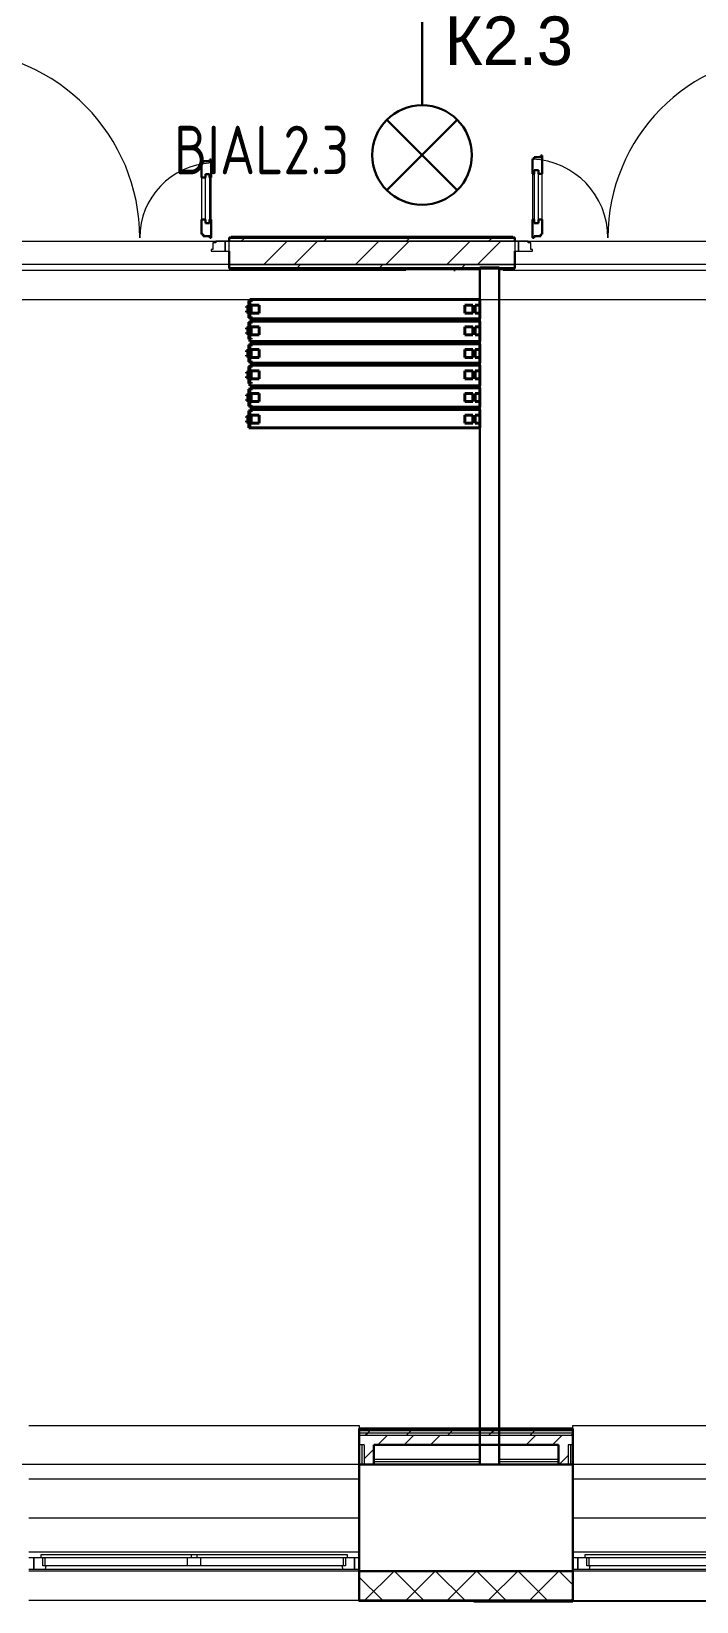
# Model space of a CAD drawing. Header units: millimetres. Extents: x -421858 to 614926, y -468665 to 141641.
# Drawn here: x 121114 to 124537, y -19344 to -11256 of the extents above; entities that cross this region are included whole.
import ezdxf
from ezdxf.enums import TextEntityAlignment as Align

# ---------------------------------------------------------------- set-up
doc = ezdxf.new("R2010")
doc.units = ezdxf.units.MM
doc.set_wipeout_variables(frame=1)
doc.linetypes.add('ADSK_Линия сетки', pattern=[25, 20, -2.5, 0, -2.5])
doc.linetypes.add('ADSK_Сверху', pattern=[450, 300, -150])
for name, color, linetype, lineweight in [('_ Окна', 7, 'Continuous', 9), ('RC-Оповещение_световое', 7, 'Continuous', 30), ('Двери', 252, 'Continuous', 9), ('Линии', 252, 'Continuous', 9), ('лс', 5, 'Continuous', 30), ('Обобщенные модели', 252, 'Continuous', 18), ('Ограждение', 252, 'Continuous', 9), ('Окна', 252, 'Continuous', 9), ('Оси', 252, 'Continuous', 9), ('Перекрытие', 252, 'Continuous', 18), ('Стены внутренние', 7, 'Continuous', 18), ('Стены наружные', 7, 'Continuous', 18), ('Стены штриховка', 252, 'Continuous', 9)]:
    doc.layers.add(name, color=color, linetype=linetype, lineweight=lineweight)
doc.layers.add('RC-Позиционные_обозначения', color=7, linetype='Continuous')
doc.layers.add('RC-Таблицы', color=7, linetype='Continuous')
doc.layers.add('Двери открывание', color=7, linetype='Continuous', lineweight=9, true_color=0xc0c0c0)
doc.styles.add('Mipgost_5', font='', dxfattribs={"height": 250})
doc.styles.add('RubezhCAD', font='', dxfattribs={"oblique": 10})
doc.styles.get("Standard").update_dxf_attribs({"font": ''})
doc.styles.get('Mipgost_5').set_extended_font_data('Mipgost')
doc.styles.get('RubezhCAD').set_extended_font_data('GOST type A')
doc.styles.get('Standard').set_extended_font_data('GOST type B')

# ---------------------------------------------------------------- blocks, each defined once
blk = doc.blocks.new('2 этаж')
at = {"layer": '_ Окна', "color": 251, "true_color": 0x636466}
for p, q in [((121126, -19119.3), (121101, -19119.3)), ((121126, -19177.3), (121126, -19119.3)), ((122801, -19119.3), (122776, -19119.3)), ((122776, -19119.3), (122776, -19177.3)), ((123926, -19119.3), (123901, -19119.3)), ((123926, -19177.3), (123926, -19119.3)), ((121101, -19177.3), (121126, -19177.3)), ((122776, -19177.3), (122801, -19177.3)), ((123901, -19177.3), (123926, -19177.3))]:
    blk.add_line(p, q, dxfattribs=at)
at = {"layer": '_ Окна', "color": 251, "lineweight": 18, "true_color": 0x636466}
for p, q in [((121164, -19119.3), (121126, -19119.3)), ((121126, -19119.3), (121126, -19177.3)), ((121172, -19160.3), (121172, -19119.3)), ((121184, -19160.3), (121172, -19160.3)), ((121185.5, -19177.3), (121190, -19160.3)), ((122712, -19160.3), (122716.6, -19177.3)), ((122730, -19160.3), (122718, -19160.3)), ((122730, -19119.3), (122730, -19160.3)), ((122776, -19119.3), (122738, -19119.3)), ((122776, -19177.3), (122776, -19119.3)), ((123964, -19119.3), (123926, -19119.3)), ((123926, -19119.3), (123926, -19177.3)), ((123972, -19160.3), (123972, -19119.3)), ((123984, -19160.3), (123972, -19160.3)), ((123985.5, -19177.3), (123990, -19160.3)), ((121126, -19177.3), (121185.5, -19177.3)), ((122716.6, -19177.3), (122776, -19177.3)), ((123926, -19177.3), (123985.5, -19177.3))]:
    blk.add_line(p, q, dxfattribs=at)
at = {"layer": 'Двери', "color": 251, "lineweight": 30, "true_color": 0x636466}
for p, q in [((121997, -11933.3), (121989, -11933.3)), ((121989, -11933.3), (121989, -12009.3)), ((122031, -11924.3), (121997, -11924.3)), ((121997, -11924.3), (121997, -11933.3)), ((122039, -11915.3), (122031, -11915.3)), ((122031, -11915.3), (122031, -11924.3)), ((122039, -12009.3), (122039, -11915.3)), ((123701, -11913.3), (123693, -11913.3)), ((123693, -11913.3), (123693, -11989.3)), ((123735, -11904.3), (123701, -11904.3)), ((123701, -11904.3), (123701, -11913.3)), ((123743, -11895.3), (123735, -11895.3)), ((123735, -11895.3), (123735, -11904.3)), ((123743, -11989.3), (123743, -11895.3)), ((121989, -12009.3), (122009, -12009.3)), ((122009, -12009.3), (122009, -11991.3)), ((122009, -11991.3), (122030, -11991.3)), ((122030, -11991.3), (122030, -12009.3)), ((122030, -12009.3), (122039, -12009.3)), ((123702, -11989.3), (123693, -11989.3)), ((123702, -11971.3), (123702, -11989.3)), ((123723, -11971.3), (123702, -11971.3)), ((123723, -11989.3), (123723, -11971.3)), ((123743, -11989.3), (123723, -11989.3)), ((121989, -12225.3), (121989, -12301.3)), ((121989, -12225.3), (122009, -12225.3)), ((122009, -12225.3), (122009, -12243.3)), ((122009, -12243.3), (122030, -12243.3)), ((122030, -12225.3), (122039, -12225.3)), ((122030, -12243.3), (122030, -12225.3)), ((122039, -12319.3), (122039, -12225.3)), ((123693, -12225.3), (123693, -12319.3)), ((123702, -12225.3), (123693, -12225.3)), ((123702, -12243.3), (123702, -12225.3)), ((123723, -12243.3), (123702, -12243.3)), ((123723, -12225.3), (123723, -12243.3)), ((123743, -12225.3), (123723, -12225.3)), ((123743, -12301.3), (123743, -12225.3)), ((121989, -12301.3), (121997, -12301.3)), ((121997, -12301.3), (121997, -12310.3)), ((121997, -12310.3), (122031, -12310.3)), ((122031, -12310.3), (122031, -12319.3)), ((122031, -12319.3), (122039, -12319.3)), ((123693, -12319.3), (123701, -12319.3)), ((123701, -12319.3), (123701, -12310.3)), ((123701, -12310.3), (123735, -12310.3)), ((123735, -12310.3), (123735, -12301.3)), ((123735, -12301.3), (123743, -12301.3))]:
    blk.add_line(p, q, dxfattribs=at)
at = {"layer": 'Двери', "color": 251, "true_color": 0x636466}
for p, q in [((121989, -12009.3), (121989, -12225.3)), ((122009, -12243.3), (122009, -11991.3)), ((122009, -11991.3), (122030, -11991.3)), ((122030, -11991.3), (122030, -12243.3)), ((122039, -12225.3), (122039, -12009.3)), ((123693, -11989.3), (123693, -12225.3)), ((123702, -11971.3), (123702, -12243.3)), ((123723, -11971.3), (123702, -11971.3)), ((123723, -12243.3), (123723, -11971.3)), ((123743, -12225.3), (123743, -11989.3)), ((122030, -12243.3), (122009, -12243.3)), ((123702, -12243.3), (123723, -12243.3)), ((122062, -12345.3), (122048, -12345.3)), ((122048, -12345.3), (122048, -12379.3)), ((122062, -12337.3), (122062, -12345.3)), ((122111, -12337.3), (122062, -12337.3)), ((122131, -12337.3), (122111, -12337.3)), ((122111, -12337.3), (122111, -12387.3)), ((122111, -12387.3), (122111, -12337.3)), ((122131, -12387.3), (122131, -12337.3)), ((123601, -12337.3), (123601, -12387.3)), ((123621, -12337.3), (123601, -12337.3)), ((123621, -12387.3), (123621, -12337.3)), ((123670, -12337.3), (123621, -12337.3)), ((123621, -12337.3), (123621, -12387.3)), ((123670, -12345.3), (123670, -12337.3)), ((123684, -12345.3), (123670, -12345.3)), ((123684, -12379.3), (123684, -12345.3)), ((122048, -12379.3), (122039, -12379.3)), ((122039, -12379.3), (122039, -12387.3)), ((122039, -12387.3), (122111, -12387.3)), ((122111, -12387.3), (122131, -12387.3)), ((123601, -12387.3), (123621, -12387.3)), ((123621, -12387.3), (123693, -12387.3)), ((123693, -12379.3), (123684, -12379.3)), ((123693, -12387.3), (123693, -12379.3))]:
    blk.add_line(p, q, dxfattribs=at)
at = {"layer": 'Двери открывание', "color": 251, "true_color": 0x636466}
for centre, radius, start, end in [((120705, -12319.3), 966, 0, 88.93231), ((125027, -12319.3), 946, 91.09026, 180), ((122057, -12319.3), 386, 92.67279, 180), ((123675, -12319.3), 406, 0, 87.45896)]:
    blk.add_arc(centre, radius, start, end, dxfattribs=at)
at = {"layer": 'Линии', "color": 251, "linetype": 'ADSK_Сверху', "ltscale": 100, "true_color": 0x636466}
for p, q in [((117871, -12337.3), (151081, -12337.3)), ((117871, -12637.3), (151081, -12637.3))]:
    blk.add_line(p, q, dxfattribs=at)
at = {"layer": 'Обобщенные модели', "color": 251, "lineweight": 40, "true_color": 0x636466}
for p, q in [((122232.7, -12672.3), (122221, -12672.3)), ((122221, -12672.3), (122221, -12678.1)), ((122221, -12678.1), (122226.8, -12678.1)), ((122226.8, -12695.7), (122221, -12695.7)), ((122221, -12695.7), (122221, -12701.5)), ((122226.8, -12678.1), (122226.8, -12695.7)), ((122232.7, -12643.1), (122232.7, -12672.3)), ((122244.4, -12643.1), (122232.7, -12643.1)), ((123421, -12637.3), (122238.5, -12637.3)), ((122238.5, -12637.3), (122238.5, -12736.6)), ((122238.5, -12724.9), (122238.5, -12648.9)), ((122238.5, -12648.9), (122244.4, -12648.9)), ((122244.4, -12648.9), (122244.4, -12643.1)), ((122244.4, -12666.5), (122244.4, -12707.4)), ((122285.3, -12666.5), (122244.4, -12666.5)), ((122285.3, -12707.4), (122285.3, -12666.5)), ((123345.1, -12666.5), (123345.1, -12707.4)), ((123386, -12666.5), (123345.1, -12666.5)), ((123386, -12707.4), (123386, -12666.5)), ((123421, -12666.5), (123397.6, -12666.5)), ((123397.6, -12666.5), (123397.6, -12707.4)), ((123421, -12736.6), (123421, -12637.3)), ((123421, -12707.4), (123421, -12666.5)), ((122221, -12701.5), (122232.7, -12701.5)), ((122232.7, -12701.5), (122232.7, -12730.7)), ((122232.7, -12730.7), (122244.4, -12730.7)), ((122232.7, -12754.1), (122232.7, -12783.3)), ((122244.4, -12754.1), (122232.7, -12754.1)), ((122244.4, -12724.9), (122238.5, -12724.9)), ((122238.5, -12736.6), (123421, -12736.6)), ((123421, -12748.2), (122238.5, -12748.2)), ((122238.5, -12748.2), (122238.5, -12853.4)), ((122238.5, -12835.9), (122238.5, -12759.9)), ((122238.5, -12759.9), (122244.4, -12759.9)), ((122244.4, -12707.4), (122285.3, -12707.4)), ((122244.4, -12730.7), (122244.4, -12724.9)), ((122244.4, -12759.9), (122244.4, -12754.1)), ((122244.4, -12777.4), (122244.4, -12818.3)), ((122285.3, -12777.4), (122244.4, -12777.4)), ((122285.3, -12818.3), (122285.3, -12777.4)), ((123345.1, -12707.4), (123386, -12707.4)), ((123345.1, -12777.4), (123345.1, -12818.3)), ((123386, -12777.4), (123345.1, -12777.4)), ((123386, -12818.3), (123386, -12777.4)), ((123397.6, -12707.4), (123421, -12707.4)), ((123421, -12777.4), (123397.6, -12777.4)), ((123397.6, -12777.4), (123397.6, -12818.3)), ((123421, -12853.4), (123421, -12748.2)), ((123421, -12818.3), (123421, -12777.4)), ((122232.7, -12783.3), (122221, -12783.3)), ((122221, -12783.3), (122221, -12789.1)), ((122221, -12789.1), (122226.8, -12789.1)), ((122226.8, -12806.7), (122221, -12806.7)), ((122221, -12806.7), (122221, -12812.5)), ((122221, -12812.5), (122232.7, -12812.5)), ((122226.8, -12789.1), (122226.8, -12806.7)), ((122232.7, -12812.5), (122232.7, -12841.7)), ((122232.7, -12841.7), (122244.4, -12841.7)), ((122244.4, -12835.9), (122238.5, -12835.9)), ((122238.5, -12853.4), (123421, -12853.4)), ((122244.4, -12818.3), (122285.3, -12818.3)), ((122244.4, -12841.7), (122244.4, -12835.9)), ((123345.1, -12818.3), (123386, -12818.3)), ((123397.6, -12818.3), (123421, -12818.3)), ((122232.7, -12900.1), (122221, -12900.1)), ((122221, -12900.1), (122221, -12906)), ((122221, -12906), (122226.8, -12906)), ((122226.8, -12923.5), (122221, -12923.5)), ((122221, -12923.5), (122221, -12929.3)), ((122221, -12929.3), (122232.7, -12929.3)), ((122226.8, -12906), (122226.8, -12923.5)), ((122232.7, -12870.9), (122232.7, -12900.1)), ((122244.4, -12870.9), (122232.7, -12870.9)), ((122232.7, -12929.3), (122232.7, -12958.5)), ((123421, -12865.1), (122238.5, -12865.1)), ((122238.5, -12865.1), (122238.5, -12964.4)), ((122238.5, -12952.7), (122238.5, -12876.8)), ((122238.5, -12876.8), (122244.4, -12876.8)), ((122244.4, -12876.8), (122244.4, -12870.9)), ((122244.4, -12894.3), (122244.4, -12935.2)), ((122285.3, -12894.3), (122244.4, -12894.3)), ((122244.4, -12935.2), (122285.3, -12935.2)), ((122285.3, -12935.2), (122285.3, -12894.3)), ((123345.1, -12894.3), (123345.1, -12935.2)), ((123386, -12894.3), (123345.1, -12894.3)), ((123345.1, -12935.2), (123386, -12935.2)), ((123386, -12935.2), (123386, -12894.3)), ((123421, -12894.3), (123397.6, -12894.3)), ((123397.6, -12894.3), (123397.6, -12935.2)), ((123397.6, -12935.2), (123421, -12935.2)), ((123421, -12964.4), (123421, -12865.1)), ((123421, -12935.2), (123421, -12894.3)), ((122232.7, -13011.1), (122221, -13011.1)), ((122221, -13011.1), (122221, -13016.9)), ((122221, -13016.9), (122226.8, -13016.9)), ((122226.8, -13016.9), (122226.8, -13034.5)), ((122232.7, -12958.5), (122244.4, -12958.5)), ((122232.7, -12981.9), (122232.7, -13011.1)), ((122244.4, -12981.9), (122232.7, -12981.9)), ((122244.4, -12952.7), (122238.5, -12952.7)), ((122238.5, -12964.4), (123421, -12964.4)), ((123421, -12976.1), (122238.5, -12976.1)), ((122238.5, -12976.1), (122238.5, -13081.2)), ((122238.5, -13063.7), (122238.5, -12987.7)), ((122238.5, -12987.7), (122244.4, -12987.7)), ((122244.4, -12958.5), (122244.4, -12952.7)), ((122244.4, -12987.7), (122244.4, -12981.9)), ((122244.4, -13005.3), (122244.4, -13046.2)), ((122285.3, -13005.3), (122244.4, -13005.3)), ((122285.3, -13046.2), (122285.3, -13005.3)), ((123345.1, -13005.3), (123345.1, -13046.2)), ((123386, -13005.3), (123345.1, -13005.3)), ((123386, -13046.2), (123386, -13005.3)), ((123421, -13005.3), (123397.6, -13005.3)), ((123397.6, -13005.3), (123397.6, -13046.2)), ((123421, -13081.2), (123421, -12976.1)), ((123421, -13046.2), (123421, -13005.3)), ((122226.8, -13034.5), (122221, -13034.5)), ((122221, -13034.5), (122221, -13040.3)), ((122221, -13040.3), (122232.7, -13040.3)), ((122232.7, -13040.3), (122232.7, -13069.5)), ((122232.7, -13069.5), (122244.4, -13069.5)), ((122232.7, -13098.7), (122232.7, -13127.9)), ((122244.4, -13098.7), (122232.7, -13098.7)), ((122244.4, -13063.7), (122238.5, -13063.7)), ((122238.5, -13081.2), (123421, -13081.2)), ((123421, -13092.9), (122238.5, -13092.9)), ((122238.5, -13092.9), (122238.5, -13192.2)), ((122244.4, -13046.2), (122285.3, -13046.2)), ((122244.4, -13069.5), (122244.4, -13063.7)), ((122244.4, -13104.6), (122244.4, -13098.7)), ((123345.1, -13046.2), (123386, -13046.2)), ((123397.6, -13046.2), (123421, -13046.2)), ((123421, -13192.2), (123421, -13092.9)), ((122232.7, -13127.9), (122221, -13127.9)), ((122221, -13127.9), (122221, -13133.8)), ((122221, -13133.8), (122226.8, -13133.8)), ((122226.8, -13151.3), (122221, -13151.3)), ((122221, -13151.3), (122221, -13157.1)), ((122221, -13157.1), (122232.7, -13157.1)), ((122226.8, -13133.8), (122226.8, -13151.3)), ((122232.7, -13157.1), (122232.7, -13186.3)), ((122238.5, -13180.5), (122238.5, -13104.6)), ((122238.5, -13104.6), (122244.4, -13104.6)), ((122244.4, -13180.5), (122238.5, -13180.5)), ((122244.4, -13122.1), (122244.4, -13163)), ((122285.3, -13122.1), (122244.4, -13122.1)), ((122244.4, -13163), (122285.3, -13163)), ((122244.4, -13186.3), (122244.4, -13180.5)), ((122285.3, -13163), (122285.3, -13122.1)), ((123345.1, -13122.1), (123345.1, -13163)), ((123386, -13122.1), (123345.1, -13122.1)), ((123345.1, -13163), (123386, -13163)), ((123386, -13163), (123386, -13122.1)), ((123421, -13122.1), (123397.6, -13122.1)), ((123397.6, -13122.1), (123397.6, -13163)), ((123397.6, -13163), (123421, -13163)), ((123421, -13163), (123421, -13122.1)), ((122232.7, -13238.9), (122221, -13238.9)), ((122221, -13238.9), (122221, -13244.8)), ((122221, -13244.8), (122226.8, -13244.8)), ((122226.8, -13262.3), (122221, -13262.3)), ((122221, -13262.3), (122221, -13268.1)), ((122226.8, -13244.8), (122226.8, -13262.3)), ((122232.7, -13186.3), (122244.4, -13186.3)), ((122232.7, -13209.7), (122232.7, -13238.9)), ((122244.4, -13209.7), (122232.7, -13209.7)), ((122238.5, -13192.2), (123421, -13192.2)), ((123421, -13203.9), (122238.5, -13203.9)), ((122238.5, -13203.9), (122238.5, -13297.3)), ((122238.5, -13291.5), (122238.5, -13215.6)), ((122238.5, -13215.6), (122244.4, -13215.6)), ((122244.4, -13215.6), (122244.4, -13209.7)), ((122244.4, -13233.1), (122244.4, -13274)), ((122285.3, -13233.1), (122244.4, -13233.1)), ((122285.3, -13274), (122285.3, -13233.1)), ((123345.1, -13233.1), (123345.1, -13274)), ((123386, -13233.1), (123345.1, -13233.1)), ((123386, -13274), (123386, -13233.1)), ((123421, -13233.1), (123397.6, -13233.1)), ((123397.6, -13233.1), (123397.6, -13274)), ((123421, -13297.3), (123421, -13203.9)), ((123421, -13274), (123421, -13233.1)), ((122221, -13268.1), (122232.7, -13268.1)), ((122232.7, -13268.1), (122232.7, -13297.3)), ((122232.7, -13297.3), (122244.4, -13297.3)), ((122244.4, -13291.5), (122238.5, -13291.5)), ((122238.5, -13297.3), (123421, -13297.3)), ((122244.4, -13274), (122285.3, -13274)), ((122244.4, -13297.3), (122244.4, -13291.5)), ((123345.1, -13274), (123386, -13274)), ((123397.6, -13274), (123421, -13274))]:
    blk.add_line(p, q, dxfattribs=at)
at = {"layer": 'Ограждение', "color": 251, "true_color": 0x636466}
for p, q in [((122141, -12317.3), (122141, -12312.3)), ((123591, -12312.3), (122141, -12312.3)), ((123591, -12312.3), (123591, -12317.3)), ((122141, -12482.3), (122141, -12477.2)), ((122141, -12482.3), (123421, -12482.3)), ((123521, -12482.3), (123591, -12482.3)), ((123591, -12477.3), (123591, -12482.3)), ((121101, -18437.3), (122801, -18437.3)), ((122801, -18437.3), (122801, -18452.3)), ((123901, -18452.3), (123901, -18437.3)), ((123901, -18437.3), (125601, -18437.3)), ((123421, -18612.3), (122876, -18612.3)), ((123826, -18612.3), (123521, -18612.3)), ((121101, -18712.3), (122801, -18712.3)), ((123901, -18712.3), (125601, -18712.3)), ((121101, -18912.3), (122801, -18912.3)), ((123901, -18912.3), (125601, -18912.3)), ((121101, -19087.3), (122801, -19087.3)), ((123901, -19087.3), (125601, -19087.3))]:
    blk.add_line(p, q, dxfattribs=at)
at = {"layer": 'Окна', "color": 251, "true_color": 0x636466}
for p, q in [((121164, -19102.3), (121936, -19102.3)), ((121164, -19119.3), (121164, -19102.3)), ((121936, -19119.3), (121164, -19119.3)), ((121184, -19160.3), (121184, -19119.3)), ((121916, -19160.3), (121184, -19160.3)), ((121916, -19119.3), (121916, -19160.3)), ((121986, -19160.3), (121916, -19160.3)), ((121936, -19102.3), (121966, -19102.3)), ((121936, -19102.3), (121936, -19119.3)), ((121966, -19119.3), (121936, -19119.3)), ((121966, -19102.3), (122738, -19102.3)), ((121966, -19119.3), (121966, -19102.3)), ((122738, -19119.3), (121966, -19119.3)), ((121986, -19160.3), (121986, -19119.3)), ((122718, -19160.3), (121986, -19160.3)), ((122718, -19119.3), (122718, -19160.3)), ((122738, -19102.3), (122738, -19119.3)), ((123964, -19102.3), (124736, -19102.3)), ((123964, -19119.3), (123964, -19102.3)), ((124736, -19119.3), (123964, -19119.3)), ((123984, -19160.3), (123984, -19119.3)), ((124716, -19160.3), (123984, -19160.3)), ((121185.5, -19177.3), (122716.6, -19177.3)), ((123985.5, -19177.3), (125516.6, -19177.3))]:
    blk.add_line(p, q, dxfattribs=at)
at = {"layer": 'Оси', "color": 251, "linetype": 'ADSK_Линия сетки', "ltscale": 100, "true_color": 0x636466}
for p, q in [((170543.3, -12487.3), (93565.9, -12487.3)), ((170543.3, -18637.3), (93603.7, -18637.3))]:
    blk.add_line(p, q, dxfattribs=at)
at = {"layer": 'Перекрытие', "color": 251, "ltscale": 100, "true_color": 0x636466}
for p, q in [((122131, -12457.3), (120631, -12457.3)), ((125101, -12457.3), (123601, -12457.3))]:
    blk.add_line(p, q, dxfattribs=at)
at = {"layer": 'Стены внутренние', "color": 251, "lineweight": 30, "true_color": 0x636466}
for p, q in [((122801, -18637.3), (122801, -19339.3)), ((123826, -18637.3), (122876, -18637.3)), ((123901, -19339.3), (123901, -18637.3)), ((122801, -19187.3), (123901, -19187.3)), ((122801, -19339.3), (123901, -19339.3))]:
    blk.add_line(p, q, dxfattribs=at)
at = {"layer": 'Стены внутренние', "color": 251, "true_color": 0x636466}
for p, q in [((122801, -19187.3), (121101, -19187.3)), ((125601, -19187.3), (123901, -19187.3)), ((122801, -19339.3), (121101, -19339.3))]:
    blk.add_line(p, q, dxfattribs=at)
at = {"layer": 'Стены внутренние', "color": 251, "linetype": 'Continuous', "lineweight": 9, "true_color": 0x636466}
for p, q in [((122919.8, -19337.3), (122801, -19218.5)), ((122830.3, -19337.3), (122980.3, -19187.3)), ((123131.9, -19337.3), (122981.9, -19187.3)), ((123042.5, -19337.3), (123192.5, -19187.3)), ((123344, -19337.3), (123194, -19187.3)), ((123254.6, -19337.3), (123404.6, -19187.3)), ((123556.2, -19337.3), (123406.2, -19187.3)), ((123466.7, -19337.3), (123616.7, -19187.3)), ((123768.3, -19337.3), (123618.3, -19187.3)), ((123678.9, -19337.3), (123828.9, -19187.3)), ((123901, -19257.8), (123830.4, -19187.3)), ((123891, -19337.3), (123899, -19329.2)), ((122917.5, -19337.3), (122916.4, -19339.3)), ((123759.5, -19339.3), (123758.3, -19337.3))]:
    blk.add_line(p, q, dxfattribs=at)
at = {"layer": 'Стены наружные', "color": 251, "true_color": 0x636466}
for p, q in [((120700, -12337.3), (122062, -12337.3)), ((123670, -12337.3), (125032, -12337.3)), ((122131, -12457.3), (120631, -12457.3)), ((125101, -12457.3), (123601, -12457.3)), ((122876, -18622.3), (123421, -18622.3)), ((123521, -18622.3), (123826, -18622.3)), ((122801, -19344.3), (122801, -19339.3)), ((123391, -19344.3), (122801, -19344.3)), ((123901, -19339.3), (125601, -19339.3)), ((126166, -19344.3), (123901, -19344.3))]:
    blk.add_line(p, q, dxfattribs=at)
at = {"layer": 'Стены наружные', "color": 251, "lineweight": 30, "true_color": 0x636466}
for p, q in [((122131, -12317.3), (122131, -12337.3)), ((123601, -12317.3), (122131, -12317.3)), ((123601, -12337.3), (123601, -12317.3)), ((122131, -12387.3), (122131, -12477.3)), ((123601, -12477.3), (123601, -12387.3)), ((122131, -12477.3), (123601, -12477.3)), ((123421, -12472.3), (123421, -18637.3)), ((123521, -12472.3), (123421, -12472.3)), ((123521, -18637.3), (123521, -12472.3)), ((122801, -18452.3), (122801, -18637.3)), ((123901, -18452.3), (122801, -18452.3)), ((123901, -18637.3), (123901, -18452.3)), ((122876, -18537.3), (123826, -18537.3)), ((122876, -18637.3), (122876, -18537.3)), ((123826, -18537.3), (123826, -18637.3)), ((122801, -18637.3), (122876, -18637.3)), ((123421, -18637.3), (123521, -18637.3)), ((123826, -18637.3), (123901, -18637.3)), ((123391, -19339.3), (123391, -19344.3)), ((123391, -19344.3), (123901, -19344.3)), ((123901, -19344.3), (123901, -19339.3))]:
    blk.add_line(p, q, dxfattribs=at)
at = {"layer": 'Стены наружные', "color": 251, "linetype": 'Continuous', "lineweight": 9, "true_color": 0x636466}
for p, q in [((122137.9, -12322.3), (122142.9, -12317.3)), ((122193.6, -12337.3), (122208.6, -12322.3)), ((122208.6, -12322.3), (122213.6, -12317.3)), ((122279.3, -12322.3), (122284.3, -12317.3)), ((122309.6, -12457.3), (122429.6, -12337.3)), ((122350, -12322.3), (122355, -12317.3)), ((122420.7, -12322.3), (122425.7, -12317.3)), ((122466.7, -12457.3), (122586.7, -12337.3)), ((122491.4, -12322.3), (122496.4, -12317.3)), ((122562.1, -12322.3), (122567.1, -12317.3)), ((122617.8, -12337.3), (122632.8, -12322.3)), ((122632.8, -12322.3), (122637.8, -12317.3)), ((122703.5, -12322.3), (122708.5, -12317.3)), ((122774.3, -12322.3), (122779.3, -12317.3)), ((122781, -12457.3), (122901, -12337.3)), ((122845, -12322.3), (122850, -12317.3)), ((122915.7, -12322.3), (122920.7, -12317.3)), ((122938.2, -12457.3), (123058.2, -12337.3)), ((122986.4, -12322.3), (122991.4, -12317.3)), ((123042.1, -12337.3), (123057.1, -12322.3)), ((123057.1, -12322.3), (123062.1, -12317.3)), ((123127.8, -12322.3), (123132.8, -12317.3)), ((123198.5, -12322.3), (123203.5, -12317.3)), ((123252.5, -12457.3), (123372.5, -12337.3)), ((123269.2, -12322.3), (123274.2, -12317.3)), ((123339.9, -12322.3), (123344.9, -12317.3)), ((123409.7, -12457.3), (123529.7, -12337.3)), ((123410.7, -12322.3), (123415.7, -12317.3)), ((123466.4, -12337.3), (123481.4, -12322.3)), ((123481.4, -12322.3), (123486.4, -12317.3)), ((123552.1, -12322.3), (123557.1, -12317.3)), ((122195, -12477.3), (122200, -12472.3)), ((122265.7, -12477.3), (122270.7, -12472.3)), ((122336.4, -12477.3), (122341.4, -12472.3)), ((122407.1, -12477.3), (122412.1, -12472.3)), ((122477.8, -12477.3), (122482.8, -12472.3)), ((122482.8, -12472.3), (122497.8, -12457.3)), ((122548.5, -12477.3), (122553.5, -12472.3)), ((122619.3, -12477.3), (122624.3, -12472.3)), ((122690, -12477.3), (122695, -12472.3)), ((122760.7, -12477.3), (122765.7, -12472.3)), ((122831.4, -12477.3), (122836.4, -12472.3)), ((122902.1, -12477.3), (122907.1, -12472.3)), ((122907.1, -12472.3), (122922.1, -12457.3)), ((122972.8, -12477.3), (122977.8, -12472.3)), ((123043.5, -12477.3), (123048.5, -12472.3)), ((123114.2, -12477.3), (123119.2, -12472.3)), ((123184.9, -12477.3), (123189.9, -12472.3)), ((123255.7, -12477.3), (123260.7, -12472.3)), ((123326.4, -12477.3), (123331.4, -12472.3)), ((123331.4, -12472.3), (123346.4, -12457.3)), ((123397.1, -12477.3), (123402.1, -12472.3)), ((123467.8, -12477.3), (123472.8, -12472.3)), ((123538.5, -12477.3), (123543.5, -12472.3)), ((122831.8, -18487.3), (122844.3, -18474.8)), ((122844.3, -18474.8), (122856.8, -18462.3)), ((122856.8, -18462.3), (122861.8, -18457.3)), ((122861.8, -18457.3), (122866.8, -18452.3)), ((122897.2, -18537.3), (122947.2, -18487.3)), ((122932.5, -18457.3), (122937.5, -18452.3)), ((123003.2, -18457.3), (123008.2, -18452.3)), ((123032.1, -18537.3), (123082.1, -18487.3)), ((123043.9, -18487.3), (123056.4, -18474.8)), ((123056.4, -18474.8), (123068.9, -18462.3)), ((123073.9, -18457.3), (123078.9, -18452.3)), ((123144.6, -18457.3), (123149.6, -18452.3)), ((123167.1, -18537.3), (123217.1, -18487.3)), ((123215.4, -18457.3), (123220.4, -18452.3)), ((123256.1, -18487.3), (123268.6, -18474.8)), ((123268.6, -18474.8), (123281.1, -18462.3)), ((123281.1, -18462.3), (123286.1, -18457.3)), ((123286.1, -18457.3), (123291.1, -18452.3)), ((123356.8, -18457.3), (123361.8, -18452.3)), ((123427.5, -18457.3), (123432.5, -18452.3)), ((123468.2, -18487.3), (123480.7, -18474.8)), ((123480.7, -18474.8), (123493.2, -18462.3)), ((123498.2, -18457.3), (123503.2, -18452.3)), ((123568.9, -18457.3), (123573.9, -18452.3)), ((123639.6, -18457.3), (123644.6, -18452.3)), ((123660.5, -18537.3), (123710.5, -18487.3)), ((123680.3, -18487.3), (123692.8, -18474.8)), ((123692.8, -18474.8), (123705.3, -18462.3)), ((123705.3, -18462.3), (123710.3, -18457.3)), ((123710.3, -18457.3), (123715.3, -18452.3)), ((123781, -18457.3), (123786, -18452.3)), ((123795.4, -18537.3), (123845.4, -18487.3)), ((123851.7, -18457.3), (123856.7, -18452.3)), ((123892.5, -18487.3), (123901, -18478.7)), ((122826, -18608.4), (122876, -18558.4)), ((123830.4, -18637.3), (123876, -18591.6)), ((123762.3, -19344.3), (123759.5, -19339.3))]:
    blk.add_line(p, q, dxfattribs=at)
at = {"layer": 'Стены штриховка', "color": 251, "true_color": 0x636466}
for p, q in [((123601, -12322.3), (122131, -12322.3)), ((123601, -12337.3), (122131, -12337.3)), ((122131, -12457.3), (123601, -12457.3)), ((123601, -12457.3), (122131, -12457.3)), ((122131, -12472.3), (123601, -12472.3)), ((123901, -18457.3), (122801, -18457.3)), ((122801, -18462.3), (123901, -18462.3)), ((122801, -18474.8), (123901, -18474.8)), ((122801, -18487.3), (123901, -18487.3)), ((122826, -18537.3), (122801, -18537.3)), ((122813.5, -18537.3), (122813.5, -18637.3)), ((122826, -18537.3), (122826, -18637.3)), ((123901, -18537.3), (123876, -18537.3)), ((123876, -18537.3), (123876, -18637.3)), ((123888.5, -18537.3), (123888.5, -18637.3)), ((122803, -19263.3), (122801, -19263.3)), ((122803, -19263.3), (122803, -19337.3)), ((123901, -19263.3), (123899, -19263.3)), ((123899, -19337.3), (123899, -19263.3)), ((122803, -19337.3), (123899, -19337.3))]:
    blk.add_line(p, q, dxfattribs=at)
blk = doc.blocks.new('RC-UGO-OS-10')
at = {"layer": 'RC-Оповещение_световое', "color": 5}
for p, q in [((-1.812, 1.812), (1.811, -1.812)), ((-1.812, -1.812), (1.811, 1.811))]:
    blk.add_line(p, q, dxfattribs=at)
blk.add_circle((0, 0), 2.562, dxfattribs=at)
at = {"layer": 'RC-Оповещение_световое'}
blk.add_attdef('PSTN', text='', height=2.5, dxfattribs=at).set_placement((0.862, 2.394), align=Align.BOTTOM_LEFT)

msp = doc.modelspace()

# ---------------------------------------------------------------- linework, layer by layer
at = {"layer": 'лс', "color": 11, "linetype": 'Continuous', "ltscale": 100, "transparency": 33554687}
msp.add_line((123124.2, -11636.7), (123124.2, -11061.6), dxfattribs=at)

# ---------------------------------------------------------------- block references
msp.add_blockref('2 этаж', (0, 0))

# ---------------------------------------------------------------- texts
at = {"layer": 'RC-Таблицы', "linetype": 'Continuous', "lineweight": 40, "transparency": 33554687, "insert": (123571.2, -11305.8), "char_height": 250, "width": 2400, "attachment_point": 5, "style": 'Mipgost_5'}
msp.add_mtext('К2.3', dxfattribs=at)

# ---------------------------------------------------------------- next in the draw order: block references
at = {"layer": 'RC-Оповещение_световое', "color": 1, "lineweight": 50}
ref = msp.add_blockref('RC-UGO-OS-10', (123124.3, -11892.9), dxfattribs=dict(at, xscale=100, yscale=100, zscale=100))
ref.add_attrib('PSTN', 'BIAL2.3', dxfattribs={"layer": 'RC-Позиционные_обозначения', "height": 250, "style": 'RubezhCAD'}).set_placement((122298.2, -12066.9), align=Align.BOTTOM_CENTER)

doc.saveas('drawing.dxf')
